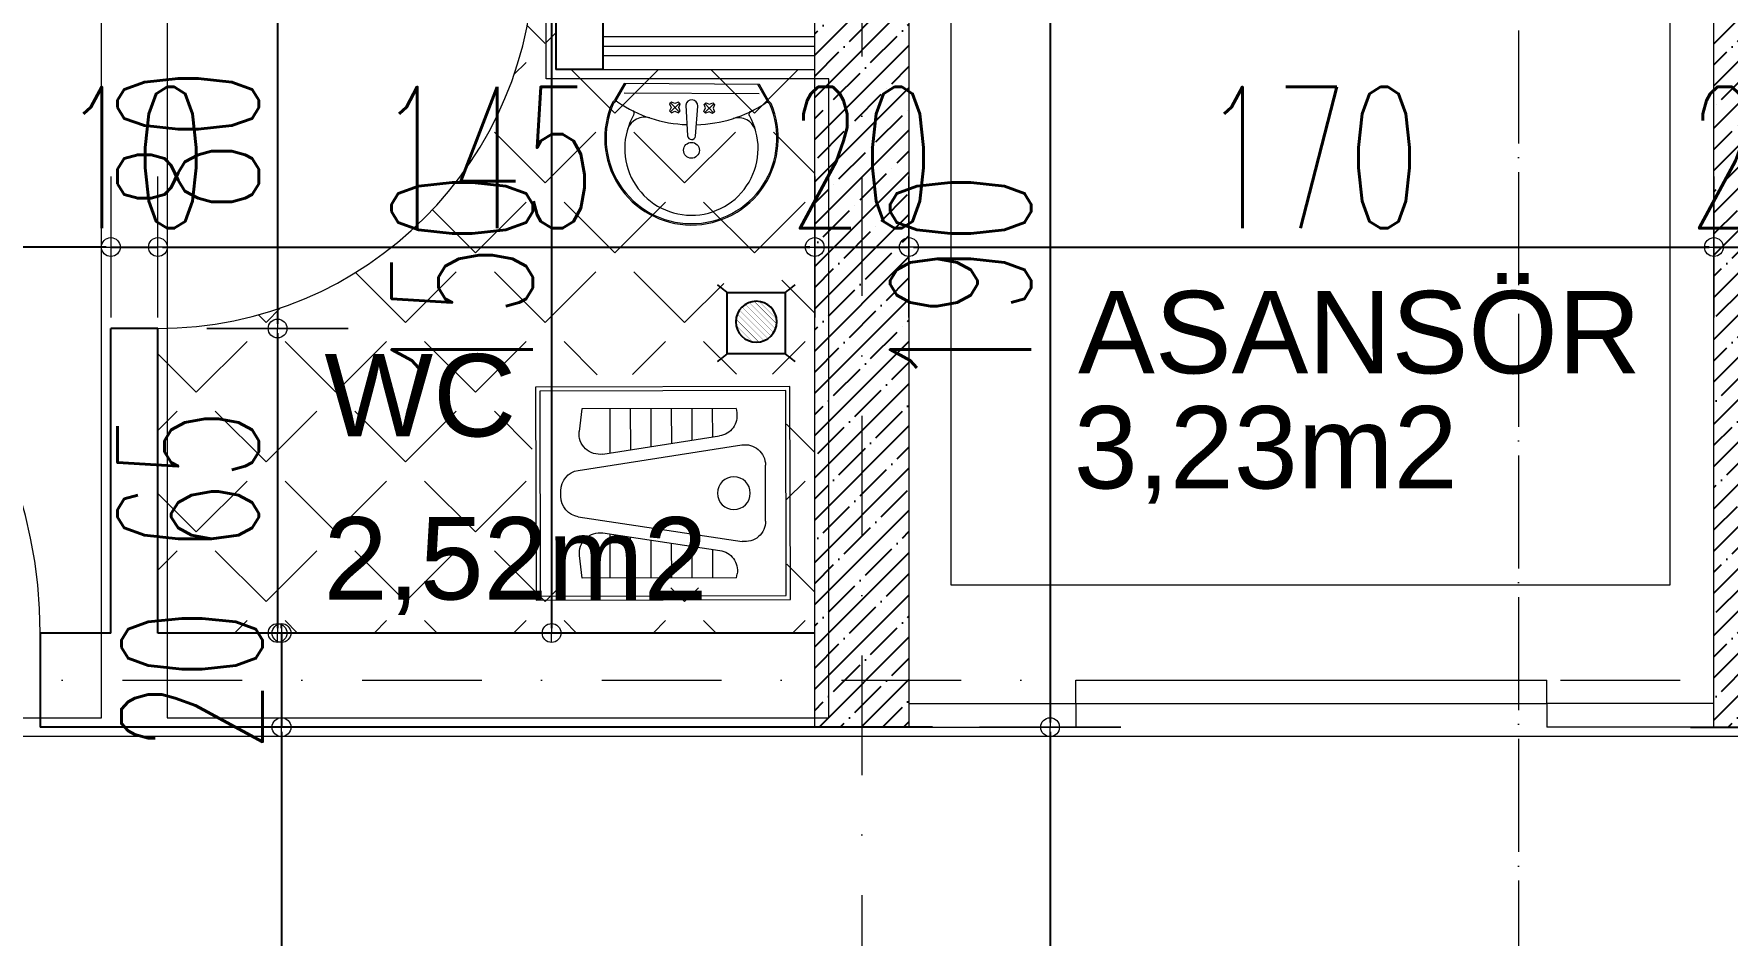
# Model space of a CAD drawing. Header units: millimetres. Extents: x -16104 to 67872, y -88009 to 12107.
# Drawn here: x 22553.5 to 22913.1, y 10745.9 to 10937.3 of the extents above; entities that cross this region are included whole.
import ezdxf

# ---------------------------------------------------------------- set-up
doc = ezdxf.new("R2010")
doc.units = ezdxf.units.MM
for name, pattern in [('ACAD_ISO04W100', [30, 24, -3, 0, -3]), ('ACAD_ISO07W100', [3, 0, -3]), ('DASHDOTX2', [50.8, 25.4, -12.7, 0, -12.7])]:
    doc.linetypes.add(name, pattern=pattern)
doc.layers.get('0').update_dxf_attribs({"color": 241})
for name, color, linetype, lineweight in [('AKS', 1, 'ACAD_ISO07W100', 5), ('akslar', 144, 'Continuous', 20), ('duvar', 123, 'Continuous', 25), ('emsal&kolon', 1, 'Continuous', 5), ('kapı', 3, 'Continuous', 5), ('OLCU', 54, 'Continuous', 13), ('pencere', 5, 'Continuous', 5), ('SıVA', 40, 'Continuous', 9), ('TARAMA', 8, 'Continuous', 15), ('tefriş', 30, 'Continuous', 5), ('ÖLÇÜ', 252, 'Continuous', 20)]:
    doc.layers.add(name, color=color, linetype=linetype, lineweight=lineweight)
doc.styles.add('DIM', font='Txttw.shx', dxfattribs={"width": 0.6})
doc.dimstyles.new('50', dxfattribs={"dimscale": 0, "dimtxt": 30, "dimasz": 1, "dimexe": 0, "dimexo": 2, "dimgap": 4, "dimtad": 1, "dimdec": 0, "dimzin": 0, "dimdsep": 46, "dimtxsty": 'DIM', "dimblk1": 'DOT', "dimblk2": 'DOT', "dimsah": 1, "dimcen": 1.5, "dimdle": 3, "dimse1": 1, "dimse2": 1, "dimclrd": 256, "dimclre": 9, "dimclrt": 256, "dimadec": 0, "dimazin": 0, "dimtfac": 0.24, "dimtdec": 0, "dimtix": 1, "dimtmove": 2, "dimatfit": 3, "dimldrblk": 'DOT', "dimfxl": 0, "dimtolj": 1, "dimtzin": 15, "dimarcsym": 0})

# ---------------------------------------------------------------- blocks, each defined once
blk = doc.blocks.new('DOT')
for p, q in [((0, 15), (0, -15)), ((-2, 0), (0, 0)), ((2, 0), (0, 0))]:
    blk.add_line(p, q)
blk.add_circle((0, 0), 2)
blk = doc.blocks.new('*D4874')
at = {"layer": 'Defpoints', "color": 0, "transparency": 16777216}
for p in [(22605.23, 10954.73), (22605.24, 10874.73), (22605.24, 10874.73)]:
    blk.add_point(p, dxfattribs=at)
at = {"layer": 'OLCU', "lineweight": -2, "transparency": 16777216}
blk.add_line((22605.24, 10953.73), (22605.24, 10875.73), dxfattribs=at)
for p, rotation in [((22605.24, 10954.73), 90), ((22605.24, 10874.73), 270)]:
    blk.add_blockref('DOT', p, dxfattribs=dict(at, rotation=rotation))
at = {"layer": 'OLCU', "transparency": 16777216, "insert": (22586.24, 10914.73), "char_height": 30, "attachment_point": 5, "rotation": 90, "style": 'DIM'}
blk.add_mtext('\\A1;80', dxfattribs=at)
blk = doc.blocks.new('*D5181')
at = {"layer": 'Defpoints', "color": 0, "transparency": 16777216}
for p in [(22579.82, 10874.73), (22579.82, 10810.04), (22605.24, 10810.04)]:
    blk.add_point(p, dxfattribs=at)
at = {"layer": 'OLCU', "lineweight": -2, "transparency": 16777216}
blk.add_line((22605.24, 10873.73), (22605.24, 10811.04), dxfattribs=at)
for p, rotation in [((22605.24, 10874.73), 90), ((22605.24, 10810.04), 270)]:
    blk.add_blockref('DOT', p, dxfattribs=dict(at, rotation=rotation))
at = {"layer": 'OLCU', "transparency": 16777216, "insert": (22586.24, 10842.39), "char_height": 30, "attachment_point": 5, "rotation": 90, "style": 'DIM'}
blk.add_mtext('\\A1;65', dxfattribs=at)
blk = doc.blocks.new('*D4875')
at = {"layer": 'Defpoints', "color": 0, "transparency": 16777216}
for p in [(22606.07, 10810.04), (22606.07, 10790.04), (22606.07, 10790.04)]:
    blk.add_point(p, dxfattribs=at)
at = {"layer": 'OLCU', "lineweight": -2, "transparency": 16777216}
for p, q in [((22606.07, 10811.04), (22606.07, 10812.04)), ((22606.07, 10810.04), (22606.07, 10790.04)), ((22606.07, 10789.04), (22606.07, 10788.04))]:
    blk.add_line(p, q, dxfattribs=at)
for p, rotation in [((22606.07, 10810.04), 270), ((22606.07, 10790.04), 90)]:
    blk.add_blockref('DOT', p, dxfattribs=dict(at, rotation=rotation))
at = {"layer": 'OLCU', "transparency": 16777216, "insert": (22587.07, 10800.04), "char_height": 30, "attachment_point": 5, "rotation": 90, "style": 'DIM'}
blk.add_mtext('\\A1;20', dxfattribs=at)
blk = doc.blocks.new('*D4876')
at = {"layer": 'Defpoints', "color": 0, "transparency": 16777216}
for p in [(22606.07, 10790.04), (22606.07, 10650.04), (22606.07, 10650.04)]:
    blk.add_point(p, dxfattribs=at)
at = {"layer": 'OLCU', "lineweight": -2, "transparency": 16777216}
blk.add_line((22606.07, 10789.04), (22606.07, 10651.04), dxfattribs=at)
for p, rotation in [((22606.07, 10790.04), 90), ((22606.07, 10650.04), 270)]:
    blk.add_blockref('DOT', p, dxfattribs=dict(at, rotation=rotation))
at = {"layer": 'OLCU', "transparency": 16777216, "insert": (22587.07, 10720.04), "char_height": 30, "attachment_point": 5, "rotation": 90, "style": 'DIM'}
blk.add_mtext('\\A1;140', dxfattribs=at)
blk = doc.blocks.new('*D5187')
at = {"layer": 'Defpoints', "color": 0, "transparency": 16777216}
for p in [(22769.32, 10979.73), (22769.32, 10790.04), (22770.15, 10790.04)]:
    blk.add_point(p, dxfattribs=at)
at = {"layer": 'OLCU', "lineweight": -2, "transparency": 16777216}
blk.add_line((22769.32, 10978.73), (22769.32, 10791.04), dxfattribs=at)
for p, rotation in [((22769.32, 10979.73), 90), ((22769.32, 10790.04), 270)]:
    blk.add_blockref('DOT', p, dxfattribs=dict(at, rotation=rotation))
at = {"layer": 'OLCU', "transparency": 16777216, "insert": (22750.32, 10884.89), "char_height": 30, "attachment_point": 5, "rotation": 90, "style": 'DIM'}
blk.add_mtext('\\A1;190', dxfattribs=at)
blk = doc.blocks.new('*D4882')
at = {"layer": 'Defpoints', "color": 0, "transparency": 16777216}
for p in [(22663.44, 10959.73), (22663.44, 10810.04), (22663.44, 10810.04)]:
    blk.add_point(p, dxfattribs=at)
at = {"layer": 'OLCU', "lineweight": -2, "transparency": 16777216}
blk.add_line((22663.44, 10958.73), (22663.44, 10811.04), dxfattribs=at)
for p, rotation in [((22663.44, 10959.73), 90), ((22663.44, 10810.04), 270)]:
    blk.add_blockref('DOT', p, dxfattribs=dict(at, rotation=rotation))
at = {"layer": 'OLCU', "transparency": 16777216, "insert": (22644.44, 10884.89), "char_height": 30, "attachment_point": 5, "rotation": 90, "style": 'DIM'}
blk.add_mtext('\\A1;150', dxfattribs=at)
blk = doc.blocks.new('*D5189')
at = {"layer": 'Defpoints', "color": 0, "transparency": 16777216}
for p in [(22579.82, 10892.03), (22569.82, 10874.73), (22579.82, 10874.73)]:
    blk.add_point(p, dxfattribs=at)
at = {"layer": 'OLCU', "lineweight": -2, "transparency": 16777216}
for p, q in [((22568.82, 10892.03), (22567.82, 10892.03)), ((22569.82, 10892.03), (22579.82, 10892.03)), ((22580.82, 10892.03), (22581.82, 10892.03))]:
    blk.add_line(p, q, dxfattribs=at)
blk.add_blockref('DOT', (22569.82, 10892.03), dxfattribs=at)
at = {"layer": 'OLCU', "lineweight": -2, "transparency": 16777216, "rotation": 180}
blk.add_blockref('DOT', (22579.82, 10892.03), dxfattribs=at)
at = {"layer": 'OLCU', "transparency": 16777216, "insert": (22574.82, 10911.03), "char_height": 30, "attachment_point": 5, "style": 'DIM'}
blk.add_mtext('\\A1;10', dxfattribs=at)
blk = doc.blocks.new('*D4884')
at = {"layer": 'Defpoints', "color": 0, "transparency": 16777216}
for p in [(22439.82, 10892.03), (22439.82, 10874.73), (22569.82, 10874.73)]:
    blk.add_point(p, dxfattribs=at)
at = {"layer": 'OLCU', "lineweight": -2, "transparency": 16777216}
blk.add_line((22568.82, 10892.03), (22440.82, 10892.03), dxfattribs=at)
at = {"layer": 'OLCU', "lineweight": -2, "transparency": 16777216, "rotation": 180}
blk.add_blockref('DOT', (22439.82, 10892.03), dxfattribs=at)
at = {"layer": 'OLCU', "lineweight": -2, "transparency": 16777216}
blk.add_blockref('DOT', (22569.82, 10892.03), dxfattribs=at)
at = {"layer": 'OLCU', "transparency": 16777216, "insert": (22504.82, 10911.03), "char_height": 30, "attachment_point": 5, "style": 'DIM'}
blk.add_mtext('\\A1;130', dxfattribs=at)
blk = doc.blocks.new('*D4891')
at = {"layer": 'Defpoints', "color": 0, "transparency": 16777216}
for p in [(22579.82, 10892.03), (22719.32, 10892.03), (22719.32, 10892.03)]:
    blk.add_point(p, dxfattribs=at)
at = {"layer": 'OLCU', "lineweight": -2, "transparency": 16777216}
blk.add_line((22580.82, 10892.03), (22718.32, 10892.03), dxfattribs=at)
at = {"layer": 'OLCU', "lineweight": -2, "transparency": 16777216, "rotation": 180}
blk.add_blockref('DOT', (22579.82, 10892.03), dxfattribs=at)
at = {"layer": 'OLCU', "lineweight": -2, "transparency": 16777216}
blk.add_blockref('DOT', (22719.32, 10892.03), dxfattribs=at)
at = {"layer": 'OLCU', "transparency": 16777216, "insert": (22649.57, 10911.03), "char_height": 30, "attachment_point": 5, "style": 'DIM'}
blk.add_mtext('\\A1;145', dxfattribs=at)
blk = doc.blocks.new('*D5190')
at = {"layer": 'Defpoints', "color": 0, "transparency": 16777216}
for p in [(22719.32, 10892.03), (22739.32, 10892.03), (22739.32, 10892.03)]:
    blk.add_point(p, dxfattribs=at)
at = {"layer": 'OLCU', "lineweight": -2, "transparency": 16777216}
for p, q in [((22718.32, 10892.03), (22717.32, 10892.03)), ((22719.32, 10892.03), (22739.32, 10892.03)), ((22740.32, 10892.03), (22741.32, 10892.03))]:
    blk.add_line(p, q, dxfattribs=at)
blk.add_blockref('DOT', (22719.32, 10892.03), dxfattribs=at)
at = {"layer": 'OLCU', "lineweight": -2, "transparency": 16777216, "rotation": 180}
blk.add_blockref('DOT', (22739.32, 10892.03), dxfattribs=at)
at = {"layer": 'OLCU', "transparency": 16777216, "insert": (22729.32, 10911.03), "char_height": 30, "attachment_point": 5, "style": 'DIM'}
blk.add_mtext('\\A1;20', dxfattribs=at)
blk = doc.blocks.new('*D4892')
at = {"layer": 'Defpoints', "color": 0, "transparency": 16777216}
for p in [(22739.32, 10892.03), (22910.32, 10892.03), (22910.32, 10892.03)]:
    blk.add_point(p, dxfattribs=at)
at = {"layer": 'OLCU', "lineweight": -2, "transparency": 16777216}
blk.add_line((22740.32, 10892.03), (22909.32, 10892.03), dxfattribs=at)
at = {"layer": 'OLCU', "lineweight": -2, "transparency": 16777216, "rotation": 180}
blk.add_blockref('DOT', (22739.32, 10892.03), dxfattribs=at)
at = {"layer": 'OLCU', "lineweight": -2, "transparency": 16777216}
blk.add_blockref('DOT', (22910.32, 10892.03), dxfattribs=at)
at = {"layer": 'OLCU', "transparency": 16777216, "insert": (22824.82, 10911.03), "char_height": 30, "attachment_point": 5, "style": 'DIM'}
blk.add_mtext('\\A1;170', dxfattribs=at)
blk = doc.blocks.new('*D5191')
at = {"layer": 'Defpoints', "color": 0, "transparency": 16777216}
for p in [(22910.32, 10892.03), (22930.32, 10892.03), (22930.32, 10892.03)]:
    blk.add_point(p, dxfattribs=at)
at = {"layer": 'OLCU', "lineweight": -2, "transparency": 16777216}
for p, q in [((22909.32, 10892.03), (22908.32, 10892.03)), ((22910.32, 10892.03), (22930.32, 10892.03)), ((22931.32, 10892.03), (22932.32, 10892.03))]:
    blk.add_line(p, q, dxfattribs=at)
blk.add_blockref('DOT', (22910.32, 10892.03), dxfattribs=at)
at = {"layer": 'OLCU', "lineweight": -2, "transparency": 16777216, "rotation": 180}
blk.add_blockref('DOT', (22930.32, 10892.03), dxfattribs=at)
at = {"layer": 'OLCU', "transparency": 16777216, "insert": (22920.32, 10911.03), "char_height": 30, "attachment_point": 5, "style": 'DIM'}
blk.add_mtext('\\A1;20', dxfattribs=at)
blk = doc.blocks.new('*D5105')
at = {"layer": 'Defpoints', "color": 0, "transparency": 16777216}
for p in [(22769.32, 10790.04), (22769.32, 10638.04), (22770.15, 10638.04)]:
    blk.add_point(p, dxfattribs=at)
at = {"layer": 'OLCU', "lineweight": -2, "transparency": 16777216}
blk.add_line((22769.32, 10789.04), (22769.32, 10639.04), dxfattribs=at)
for p, rotation in [((22769.32, 10790.04), 90), ((22769.32, 10638.04), 270)]:
    blk.add_blockref('DOT', p, dxfattribs=dict(at, rotation=rotation))
at = {"layer": 'OLCU', "transparency": 16777216, "insert": (22750.32, 10714.04), "char_height": 30, "attachment_point": 5, "rotation": 90, "style": 'DIM'}
blk.add_mtext('\\A1;152', dxfattribs=at)
blk = doc.blocks.new('hela taşı')
for p, q in [((2105.67, 990.71), (2105.67, 1042.71)), ((2105.67, 1042.71), (2167.67, 1042.71)), ((2106.67, 991.71), (2106.67, 1041.71)), ((2106.67, 1041.71), (2166.67, 1041.71)), ((2166.67, 1041.71), (2166.67, 991.71)), ((2167.67, 1042.71), (2167.67, 990.71)), ((2118.79, 1037.37), (2118.63, 1036.38)), ((2118.79, 1037.37), (2156.43, 1037.37)), ((2124.59, 1037.37), (2124.59, 1030.41)), ((2129.59, 1037.37), (2129.59, 1029.65)), ((2134.59, 1037.37), (2134.59, 1028.88)), ((2139.59, 1037.37), (2139.59, 1028.11)), ((2144.59, 1037.37), (2144.59, 1027.35)), ((2149.59, 1037.37), (2149.59, 1026.58)), ((2156.43, 1037.37), (2157.06, 1031.82)), ((2157.33, 1022.36), (2117.42, 1028.48)), ((2151.33, 1026.32), (2122.82, 1030.68)), ((2111.67, 1009.89), (2111.67, 1023.53)), ((2161.57, 1016), (2161.57, 1017.42)), ((2157.33, 1011.06), (2117.42, 1004.95)), ((2151.33, 1007.11), (2122.82, 1002.74)), ((2129.59, 996.05), (2129.59, 1003.77)), ((2134.59, 996.05), (2134.59, 1004.54)), ((2139.59, 996.05), (2139.59, 1005.31)), ((2144.59, 996.05), (2144.59, 1006.07)), ((2149.59, 996.05), (2149.59, 1006.84)), ((2124.59, 996.05), (2124.59, 1003.01)), ((2156.43, 996.05), (2157.06, 1001.61)), ((2118.79, 996.05), (2118.63, 997.04)), ((2118.79, 996.05), (2156.43, 996.05)), ((2166.67, 991.71), (2106.67, 991.71)), ((2167.67, 990.71), (2105.67, 990.71))]:
    blk.add_line(p, q)
blk.add_circle((2119.38, 1016.71), 4)
for centre, start, end in [((2123.58, 1035.63), 171.289, 261.289), ((2116.67, 1023.53), 81.289, 180), ((2152.09, 1031.26), 261.289, 6.4139), ((2156.57, 1017.42), 0, 81.289), ((2156.57, 1016), 278.711, 360), ((2116.67, 1009.89), 180, 278.711), ((2152.09, 1002.16), 353.5861, 98.711), ((2123.58, 997.8), 98.711, 188.711)]:
    blk.add_arc(centre, 5, start, end)
blk = doc.blocks.new('lavabo')
at = {"layer": 'tefriş', "linetype": 'Continuous'}
for p, q in [((-22.77, -4.94), (-19.92, 0)), ((-22.43, -5.14), (-19.46, 0)), ((-19.92, 0), (19.92, 0)), ((19.46, 0), (22.43, -5.14)), ((19.92, 0), (22.77, -4.94)), ((19.92, -2.7), (-19.92, -2.7)), ((-6.25, -5.54), (-6.77, -6.08)), ((-6.77, -6.08), (-6.31, -7.1)), ((-6.31, -7.1), (-6.71, -8.15)), ((-6.71, -8.15), (-6.17, -8.66)), ((-6.51, -5.81), (-3.84, -8.34)), ((-6.44, -8.41), (-3.91, -5.74)), ((-5.2, -5.94), (-6.25, -5.54)), ((-6.17, -8.66), (-5.15, -8.21)), ((-4.18, -5.48), (-5.2, -5.94)), ((-5.15, -8.21), (-4.1, -8.61)), ((-3.64, -6), (-4.18, -5.48)), ((-4.1, -8.61), (-3.58, -8.07)), ((-4.04, -7.04), (-3.64, -6)), ((-3.58, -8.07), (-4.04, -7.04)), ((-1.17, -15.33), (-1.76, -6.54)), ((1.76, -6.26), (1.14, -15.33)), ((3.38, -5.9), (3.91, -5.38)), ((3.81, -6.94), (3.38, -5.9)), ((3.38, -7.98), (3.81, -6.94)), ((3.91, -8.51), (3.38, -7.98)), ((6.25, -8.24), (3.65, -5.64)), ((6.25, -5.64), (3.65, -8.24)), ((3.91, -5.38), (4.95, -5.81)), ((4.95, -8.08), (3.91, -8.51)), ((4.95, -5.81), (5.99, -5.38)), ((5.99, -8.51), (4.95, -8.08)), ((5.99, -5.38), (6.51, -5.9)), ((6.51, -7.98), (5.99, -8.51)), ((6.51, -5.9), (6.08, -6.94)), ((6.08, -6.94), (6.51, -7.98))]:
    blk.add_line(p, q, dxfattribs=at)
at = {"layer": 'tefriş', "linetype": 'Continuous', "extrusion": (0, 0, -1)}
for centre, major_axis, ratio, start_param, end_param in [((-23.47, -4.54), (-0.566, 0.566), 1, 2.879793, 3.399519), ((0, -6.4), (-1.25, -1.25), 1, 0.7034, 3.844992), ((23.47, -4.54), (-0.566, -0.566), 1, 6.025259, 6.544985), ((0, -16), (-18.1, -18.1), 1, 5.497787, 7.48683), ((0, -16), (-17.82, -17.82), 1, 5.497787, 7.48683), ((-22.66, -5.93), (-0.566, -0.566), 1, 1.203644, 1.828723), ((-22.66, -5.93), (-0.283, 0.283), 1, -0.367152, 0.257926), ((-23.47, -4.54), (-0.849, -0.849), 1, 4.45059, 4.970315), ((-22.3, -6.09), (-0.566, -0.566), 1, 1.828723, 2.945097), ((-0.28, 26.67), (-27.35, -27.35), 1, 5.526576, 6.089571), ((0, -19.04), (-13.92, 13.92), 1, 3.926991, 6.023888), ((-13.8, -15.22), (-3.8, -3.8), 1, 1.128011, 2.639725), ((-17.71, -8.76), (-0.566, -0.566), 1, 2.805213, 4.453092), ((0, -16), (-18.1, -18.1), 1, 3.508745, 5.497787), ((0, -16), (-17.82, -17.82), 1, 3.508745, 5.497787), ((0, -19.04), (-13.92, 13.92), 1, 1.830093, 3.926991), ((0.28, 26.67), (-27.35, -27.35), 1, 4.906004, 5.469573), ((13.8, -15.22), (-3.8, -3.8), 1, 2.072664, 3.584378), ((17.71, -8.76), (-0.566, -0.566), 1, 0.259297, 1.907176), ((22.3, -6.09), (-0.566, 0.566), 1, 0.196496, 1.31287), ((23.47, -4.54), (-0.849, 0.849), 1, 4.454463, 4.974188), ((22.66, -5.93), (-0.283, 0.283), 1, 1.31287, 1.937948), ((22.66, -5.93), (-0.566, 0.566), 1, 1.31287, 1.937948), ((-0.01, -19.56), (0, 2.35), 0.991954, 1.570796326779968, 7.853981633959554), ((-0.01, -15.24), (-0.82, 0.82), 1, 2.438193, 5.415789)]:
    blk.add_ellipse(centre, major_axis=major_axis, ratio=ratio, start_param=start_param, end_param=end_param, dxfattribs=at)
blk = doc.blocks.new('A$C412C2498')
at = {"color": 5, "const_width": 0.6}
for points in [[(3.64, 24.29), (0.19, 27)], [(23.8, 24.29), (27.26, 27)], [(3.64, 2.95), (0.19, 0.24)], [(23.8, 2.95), (27.26, 0.24)]]:
    blk.add_lwpolyline(points, dxfattribs=at)
at = {"color": 5}
blk.add_lwpolyline([(23.8, 24.29), (3.64, 24.29), (3.64, 2.95), (23.8, 2.95)], close=True, dxfattribs=at)
at = {"const_width": 0.1}
for points in [[(6.68, 12.23), (14.63, 20.17)], [(6.76, 14.48), (12.37, 20.1)], [(7.15, 10.44), (16.41, 19.71)], [(7.89, 9.07), (17.79, 18.97)], [(8.8, 8), (18.86, 18.06)], [(9.96, 7.09), (19.77, 16.9)], [(11.26, 6.45), (20.41, 15.6)], [(13.03, 6.04), (20.82, 13.83)], [(14.77, 6.07), (20.78, 12.09)], [(17.41, 7.02), (19.84, 9.45)]]:
    blk.add_lwpolyline(points, dxfattribs=at)
blk.add_circle((13.74, 13.11), 7.12)
blk = doc.blocks.new('A$C5E2C1EC0')
at = {"xscale": 0.6105719971092185, "yscale": 0.6105719971092185, "zscale": 0.6105719971092185}
blk.add_blockref('A$C412C2498', (0, 0), dxfattribs=at)

msp = doc.modelspace()

# ---------------------------------------------------------------- hatches: boundary and pattern name
h = msp.add_hatch()
h.set_pattern_fill('ANSI35,_O', color=256)
h.set_pattern_definition([(45, (10807.666, 0), (-4.490128, 4.490128), []), (45, (10812.156, 0), (-4.490128, 4.490128), [7.9375, -1.5875, 0, -1.5875])])
h.paths.add_polyline_path([(22729.32, 10800.04), (22719.32, 10800.04), (22719.32, 10790.04), (22729.32, 10790.04)])
h.paths.add_polyline_path([(22739.32, 10800.04), (22729.32, 10800.04), (22729.32, 10790.04), (22739.32, 10790.04)])
h.paths.add_polyline_path([(22739.32, 10979.73), (22910.32, 10979.73), (22910.32, 10800.04), (22920.32, 10800.04), (22920.32, 10999.73), (22729.32, 10999.73), (22729.32, 10800.04), (22739.32, 10800.04)])
h.paths.add_polyline_path([(22729.32, 10999.73), (22719.32, 10999.73), (22719.32, 10800.04), (22729.32, 10800.04)])
h.paths.add_polyline_path([(22930.32, 10800.04), (22920.32, 10800.04), (22920.32, 10790.04), (22930.32, 10790.04)])
h.paths.add_polyline_path([(22920.32, 10800.04), (22910.32, 10800.04), (22910.32, 10790.04), (22920.32, 10790.04)])
h.paths.add_polyline_path([(22930.32, 10979.73), (22930.32, 10999.73), (22920.32, 10999.73), (22920.32, 10800.04), (22930.32, 10800.04)])
h.paths.add_polyline_path([(22727.82, 10855.96), (22727.82, 10913.82), (22772.82, 10913.82), (22772.82, 10855.96)], flags=9)
h.paths.add_polyline_path([(22707.25, 10933.53), (22751.39, 10933.53), (22751.39, 10888.53), (22707.25, 10888.53)], flags=9)
h.paths.add_polyline_path([(22898.25, 10933.53), (22942.39, 10933.53), (22942.39, 10888.53), (22898.25, 10888.53)], flags=9)
h.paths.add_polyline_path([(22672.23, 10974.53), (22742.06, 10975.92), (22741.71, 10993.69), (22671.87, 10992.3)], flags=9)
h.paths.add_polyline_path([(22672.97, 10941.72), (22727.7, 10942.81), (22727.37, 10959.2), (22672.64, 10958.11)], flags=9)
h.paths.add_polyline_path([(22925.48, 10941.31), (22980.22, 10942.4), (22979.89, 10958.78), (22925.16, 10957.69)], flags=9)
h.paths.add_polyline_path([(22917.79, 10974.55), (22987.62, 10975.94), (22987.27, 10993.71), (22917.44, 10992.32)], flags=9)
at = {"layer": 'TARAMA'}
h = msp.add_hatch(dxfattribs=at)
h.set_pattern_fill('ANGLE,_O', color=256, scale=3, angle=45)
h.set_pattern_definition([(135, (34841.968, -4e-09), (14.817423, 14.817423), [15.24, -5.715]), (45, (34841.968, -4e-09), (14.817423, -14.817423), [15.24, -5.715])])
h.paths.add_polyline_path([(22719.32, 10929.73), (22719.32, 10810.04), (22638.88, 10810.04), (22638.88, 10900.77, 0.187215), (22659.82, 10954.73), (22638.88, 10954.73), (22638.88, 10959.73), (22664.32, 10959.73), (22664.32, 10929.73), (22674.32, 10929.73)])
h.paths.add_polyline_path([(22700.01, 10887.94), (22700.01, 10874.91), (22712.33, 10874.91), (22712.33, 10887.94)], flags=16)
h.paths.add_polyline_path([(22701.83, 10881.3), (22706.59, 10886.06, -0.064205), (22707.67, 10885.8), (22702.09, 10880.22, -0.064205)], flags=0)
h.paths.add_polyline_path([(22659.26, 10864.88), (22659.38, 10819.58), (22713.39, 10819.72), (22713.27, 10865.02)], flags=16)
h.paths.add_polyline_path([(22660.13, 10864.01), (22660.25, 10820.45), (22712.52, 10820.58), (22712.4, 10864.14)], flags=0)
h.paths.add_polyline_path([(22675.02, 10860.27), (22675.05, 10850.87), (22696.82, 10854.26), (22696.8, 10860.32)], flags=0)
h.paths.add_polyline_path([(22675.09, 10833.67), (22675.12, 10824.27), (22696.89, 10824.32), (22696.88, 10830.39)], flags=0)
h.paths.add_polyline_path([(22638.88, 10900.77), (22638.88, 10810.04), (22591.82, 10810.04), (22579.82, 10810.04), (22579.82, 10874.73), (22579.82, 10874.73, 0.210663)])
edge = h.paths.add_edge_path(flags=16)
edge.add_ellipse((22587.48, 10855.71), major_axis=(0.407, 0.407), ratio=1, start_angle=255.3835, end_angle=285.1616)
edge.add_ellipse((22588.48, 10855.14), major_axis=(0.407, 0.407), ratio=1, start_angle=69.3472, end_angle=105.1616)
h.paths.add_polyline_path([(22590.03, 10843.52), (22589.29, 10843.21), (22588.54, 10843.51), (22588.16, 10843.13), (22588.48, 10842.38), (22588.17, 10841.63), (22588.55, 10841.26), (22589.3, 10841.57), (22590.05, 10841.27), (22590.42, 10841.65), (22590.11, 10842.39), (22590.41, 10843.14)], flags=16)
h.paths.add_polyline_path([(22590.15, 10836.25), (22589.41, 10835.92), (22588.65, 10836.2), (22588.29, 10835.81), (22588.62, 10835.07), (22588.33, 10834.32), (22588.73, 10833.95), (22589.46, 10834.28), (22590.22, 10834), (22590.59, 10834.39), (22590.25, 10835.13), (22590.54, 10835.88)], flags=16)
h.paths.add_polyline_path([(22638.88, 10959.73), (22638.88, 10954.73), (22579.82, 10954.73), (22579.82, 10959.73)])
h.paths.add_polyline_path([(22751.39, 10933.53), (22707.25, 10933.53), (22707.25, 10888.53), (22751.39, 10888.53)], flags=9)
h.paths.add_polyline_path([(22691.46, 10873.77), (22603.17, 10873.77), (22603.17, 10843.99), (22691.46, 10843.99)], flags=9)
h.paths.add_polyline_path([(22690.03, 10908.48), (22641.81, 10908.48), (22641.81, 10881.64), (22690.03, 10881.64)], flags=24)
h = msp.add_hatch(dxfattribs=at)
h.set_pattern_fill('ANGLE,_O', color=256, scale=3, angle=45)
h.set_pattern_definition([(45, (10807.666, 0), (-14.817423, 14.817423), [15.24, -5.715]), (135, (10807.666, 0), (-14.817423, -14.817423), [15.24, -5.715])])
h.paths.add_polyline_path([(22930.32, 10929.73), (22930.32, 10810.04), (23010.75, 10810.04), (23010.75, 10900.77, -0.187215), (22989.81, 10954.73), (23010.75, 10954.73), (23010.75, 10959.73), (22985.32, 10959.73), (22985.32, 10929.73), (22975.32, 10929.73)])
h.paths.add_polyline_path([(22949.62, 10887.94), (22949.62, 10874.91), (22937.31, 10874.91), (22937.31, 10887.94)], flags=16)
h.paths.add_polyline_path([(22947.82, 10881.73, -1), (22939.13, 10881.73, -1)], flags=0)
h.paths.add_polyline_path([(22990.38, 10864.88), (22990.26, 10819.58), (22936.24, 10819.72), (22936.36, 10865.02)], flags=16)
h.paths.add_polyline_path([(22989.5, 10864.01), (22989.39, 10820.45), (22937.12, 10820.58), (22937.23, 10864.14)], flags=0)
h.paths.add_polyline_path([(22974.61, 10860.27), (22974.59, 10850.87), (22952.82, 10854.26), (22952.83, 10860.32)], flags=0)
h.paths.add_polyline_path([(22974.54, 10833.67), (22974.52, 10824.27), (22952.74, 10824.32), (22952.75, 10830.39)], flags=0)
h.paths.add_polyline_path([(23069.82, 10874.73), (23069.81, 10874.73, -0.210663), (23010.75, 10900.77), (23010.75, 10810.04), (23057.82, 10810.04), (23069.82, 10810.04)])
h.paths.add_polyline_path([(23059.22, 10843.14), (23059.6, 10843.52), (23060.35, 10843.21), (23061.1, 10843.51), (23061.47, 10843.13), (23061.16, 10842.38), (23061.46, 10841.63), (23061.08, 10841.26), (23060.34, 10841.57), (23059.59, 10841.27), (23059.21, 10841.65), (23059.52, 10842.39)], flags=16)
h.paths.add_polyline_path([(23059.49, 10836.25), (23060.22, 10835.92), (23060.98, 10836.2), (23061.35, 10835.81), (23061.01, 10835.07), (23061.3, 10834.32), (23060.91, 10833.95), (23060.17, 10834.28), (23059.41, 10834), (23059.05, 10834.39), (23059.38, 10835.13), (23059.1, 10835.88)], flags=16)
h.paths.add_polyline_path([(23010.75, 10959.73), (23010.75, 10954.73), (23069.82, 10954.73), (23069.82, 10959.73)])
h.paths.add_polyline_path([(22898.25, 10933.53), (22942.39, 10933.53), (22942.39, 10888.53), (22898.25, 10888.53)], flags=9)
h.paths.add_polyline_path([(22958.18, 10873.77), (23046.46, 10873.77), (23046.46, 10843.99), (22958.18, 10843.99)], flags=9)
h.paths.add_polyline_path([(22959.61, 10908.48), (23007.82, 10908.48), (23007.82, 10881.64), (22959.61, 10881.64)], flags=24)

# ---------------------------------------------------------------- linework, layer by layer
at = {"layer": 'AKS', "color": 1, "linetype": 'ACAD_ISO04W100'}
msp.add_line((22868.79, 11690.54), (22868.79, 9368.1), dxfattribs=at)
at = {"layer": 'akslar', "linetype": 'DASHDOTX2'}
for p, q in [((22729.32, 11925.04), (22729.32, 9115.54)), ((21299.82, 10800.04), (24349.82, 10800.04))]:
    msp.add_line(p, q, dxfattribs=at)
at = {"layer": 'duvar'}
for p, q in [((22664.32, 10959.73), (22664.32, 10929.73)), ((22674.32, 10939.73), (22674.32, 10929.73)), ((22674.32, 10929.73), (22664.32, 10929.73)), ((22569.82, 10810.04), (22569.82, 10874.73)), ((22579.82, 10874.73), (22569.82, 10874.73)), ((22579.82, 10810.04), (22579.82, 10874.73)), ((22579.82, 10810.04), (22579.82, 10874.73)), ((22579.82, 10810.04), (22579.82, 10874.73)), ((22569.82, 10810.04), (22554.82, 10810.04)), ((22569.82, 10810.04), (22554.82, 10810.04)), ((22554.82, 10810.04), (22554.82, 10790.04)), ((22719.32, 10810.04), (22579.82, 10810.04)), ((22744.32, 10790.04), (22554.82, 10790.04)), ((22744.32, 10790.04), (22554.82, 10790.04)), ((22613.82, 10790.04), (22579.82, 10790.04)), ((22613.82, 10790.04), (22591.82, 10790.04)), ((22724.32, 10790.04), (22623.82, 10790.04)), ((22905.32, 10790.04), (23084.82, 10790.04)), ((22905.32, 10790.04), (23094.82, 10790.04))]:
    msp.add_line(p, q, dxfattribs=at)
at = {"layer": 'emsal&kolon'}
msp.add_lwpolyline([(22739.32, 10790.04), (22719.32, 10790.04), (22719.32, 10999.73), (22930.32, 10999.73), (22930.32, 10979.73), (22930.32, 10790.04), (22910.32, 10790.04), (22910.32, 10979.73), (22739.32, 10979.73), (22739.32, 10790.04)], dxfattribs=at)
at = {"layer": 'kapı'}
for p, q in [((22774.82, 10800.04), (22874.82, 10800.04)), ((22774.82, 10795.04), (22774.82, 10800.04)), ((22874.82, 10795.04), (22874.82, 10800.04)), ((22739.32, 10795.04), (22774.82, 10795.04)), ((22774.82, 10795.04), (22774.82, 10790.04)), ((22774.82, 10795.04), (22874.82, 10795.04)), ((22874.82, 10795.04), (22874.82, 10790.04)), ((22910.32, 10795.04), (22874.82, 10795.04)), ((22744.32, 10790.04), (22774.82, 10790.04)), ((22905.32, 10790.04), (22874.82, 10790.04))]:
    msp.add_line(p, q, dxfattribs=at)
for centre, radius, start, end in [((22579.82, 10954.73), 80, 270, 0), ((22454.82, 10810.04), 100, 0, 90)]:
    msp.add_arc(centre, radius, start, end, dxfattribs=at)
at = {"layer": 'pencere'}
for p, q in [((22674.32, 10936.73), (22719.32, 10936.73)), ((22674.32, 10934.73), (22719.32, 10934.73)), ((22674.32, 10932.73), (22719.32, 10932.73)), ((22674.32, 10929.73), (22719.32, 10929.73))]:
    msp.add_line(p, q, dxfattribs=at)
at = {"layer": 'SıVA'}
for points in [[(22607.82, 11137.73), (22469.82, 11137.73), (22379.82, 11137.73), (22244.82, 11137.73), (22154.82, 11137.73), (21946.82, 11137.73), (21946.82, 11011.73), (22334.82, 11011.73), (22441.82, 11011.73), (22441.82, 10792.04), (22567.82, 10792.04), (22567.82, 10971.73), (22607.82, 10971.73)], [(22581.82, 10957.73), (22581.82, 10874.73), (22581.82, 10792.04), (22722.32, 10792.04), (22722.32, 10927.73), (22662.32, 10927.73), (22662.32, 10957.73)], [(23197.82, 10512.04), (23197.82, 10788.04), (23084.82, 10788.04), (22554.82, 10788.04), (22451.82, 10788.04), (22451.82, 10512.04), (22569.82, 10512.04)]]:
    msp.add_lwpolyline(points, close=True, dxfattribs=at)
at = {"layer": 'ÖLÇÜ'}
msp.add_lwpolyline([(22748.31, 10952.45), (22900.93, 10952.45), (22900.93, 10820.23), (22748.31, 10820.23)], close=True, dxfattribs=at)

# ---------------------------------------------------------------- block references
at = {"ltscale": 50, "xscale": -1, "rotation": 180}
msp.add_blockref('A$C5E2C1EC0', (22698.53, 10884.17), dxfattribs=at)
at = {"layer": 'tefriş', "xscale": -0.7200000000257735, "yscale": 0.720000000030268, "zscale": 0.7200000000000002, "rotation": 359.6165226518136}
msp.add_blockref('lavabo', (22693.23, 10926.66), dxfattribs=at)
at = {"layer": 'tefriş', "lineweight": 25, "xscale": -0.8711999999906481, "yscale": 0.8712000000014086, "zscale": 0.8712000000000001, "rotation": 0.1493192762102069}
msp.add_blockref('hela taşı', (24550.87, 9958.8), dxfattribs=at)

# ---------------------------------------------------------------- texts
at = {"layer": 'emsal&kolon', "char_height": 17.5, "width": 1076.8413}
for s, insert, attachment_point in [('{\\fArial|b0|i0|c162|p34;ASANSÖR}', (22894.8, 10864.95), 9), ('{\\fArial|b0|i0|c162|p34;WC}', (22655.92, 10851.55), 9), ('{\\fArial|b0|i0|c162|p34;3,23m2}', (22855.88, 10837.49), 9), ('{\\fArial|b0|i0|c162|p34;2,52m2}', (22615.02, 10813.9), 7)]:
    msp.add_mtext(s, dxfattribs=dict(at, insert=insert, attachment_point=attachment_point))

# ---------------------------------------------------------------- dimensions: what is measured, and where the dimension line sits
at = {"layer": 'OLCU'}
for base, p1, p2, text, picture, middle in [((22769.32, 10790.04), (22769.32, 10979.73), (22770.15, 10790.04), '190', '*D5187', (22750.32, 10884.89)), ((22663.44, 10810.04), (22663.44, 10959.73), (22663.44, 10810.04), '150', '*D4882', (22644.44, 10884.89)), ((22606.07, 10650.04), (22606.07, 10790.04), (22606.07, 10650.04), '140', '*D4876', (22587.07, 10720.04)), ((22769.32, 10638.04), (22769.32, 10790.04), (22770.15, 10638.04), '152', '*D5105', (22750.32, 10714.04))]:
    dim = msp.add_linear_dim(base=base, p1=p1, p2=p2, angle=90, text=text, dimstyle='50', override={"dimscale": 1}, dxfattribs=at)
    dim.commit()
    dim.dimension.update_dxf_attribs({"geometry": picture, "text_midpoint": middle})
for base, p1, p2, picture, middle in [((22605.24, 10874.73), (22605.23, 10954.73), (22605.24, 10874.73), '*D4874', (22586.24, 10914.73)), ((22605.24, 10810.04), (22579.82, 10874.73), (22579.82, 10810.04), '*D5181', (22586.24, 10842.39)), ((22606.07, 10790.04), (22606.07, 10810.04), (22606.07, 10790.04), '*D4875', (22587.07, 10800.04))]:
    dim = msp.add_linear_dim(base=base, p1=p1, p2=p2, angle=90, dimstyle='50', override={"dimscale": 1}, dxfattribs=at)
    dim.commit()
    dim.dimension.update_dxf_attribs({"geometry": picture, "text_midpoint": middle})
for base, p1, p2, picture, middle in [((22439.82, 10892.03), (22569.82, 10874.73), (22439.82, 10874.73), '*D4884', (22504.82, 10911.03)), ((22579.82, 10892.03), (22569.82, 10874.73), (22579.82, 10874.73), '*D5189', (22574.82, 10911.03)), ((22739.32, 10892.03), (22719.32, 10892.03), (22739.32, 10892.03), '*D5190', (22729.32, 10911.03)), ((22930.32, 10892.03), (22910.32, 10892.03), (22930.32, 10892.03), '*D5191', (22920.32, 10911.03))]:
    dim = msp.add_linear_dim(base=base, p1=p1, p2=p2, dimstyle='50', override={"dimscale": 1}, dxfattribs=at)
    dim.commit()
    dim.dimension.update_dxf_attribs({"geometry": picture, "text_midpoint": middle})
for base, p1, p2, text, picture, middle in [((22719.32, 10892.03), (22579.82, 10892.03), (22719.32, 10892.03), '145', '*D4891', (22649.57, 10911.03)), ((22910.32, 10892.03), (22739.32, 10892.03), (22910.32, 10892.03), '170', '*D4892', (22824.82, 10911.03))]:
    dim = msp.add_linear_dim(base=base, p1=p1, p2=p2, text=text, dimstyle='50', override={"dimscale": 1}, dxfattribs=at)
    dim.commit()
    dim.dimension.update_dxf_attribs({"geometry": picture, "text_midpoint": middle})

doc.saveas('drawing.dxf')
